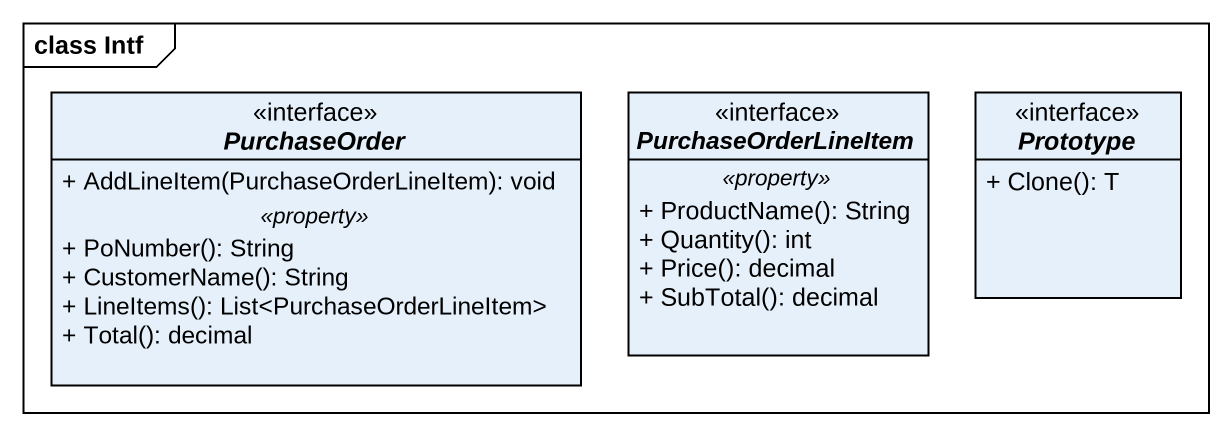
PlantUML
@startuml
mainframe class Intf
hide circle
hide empty members
skinparam classAttributeIconSize 0
interface PurchaseOrder {
  + AddLineItem(PurchaseOrderLineItem): void
  .. <<property>> ..
  + PoNumber(): String
  + CustomerName(): String
  + LineItems(): List<PurchaseOrderLineItem>
  + Total(): decimal
}
interface PurchaseOrderLineItem {
  .. <<property>> ..
  + ProductName(): String
  + Quantity(): int
  + Price(): decimal
  + SubTotal(): decimal
}
interface Prototype {
  + Clone(): T
}
@enduml
